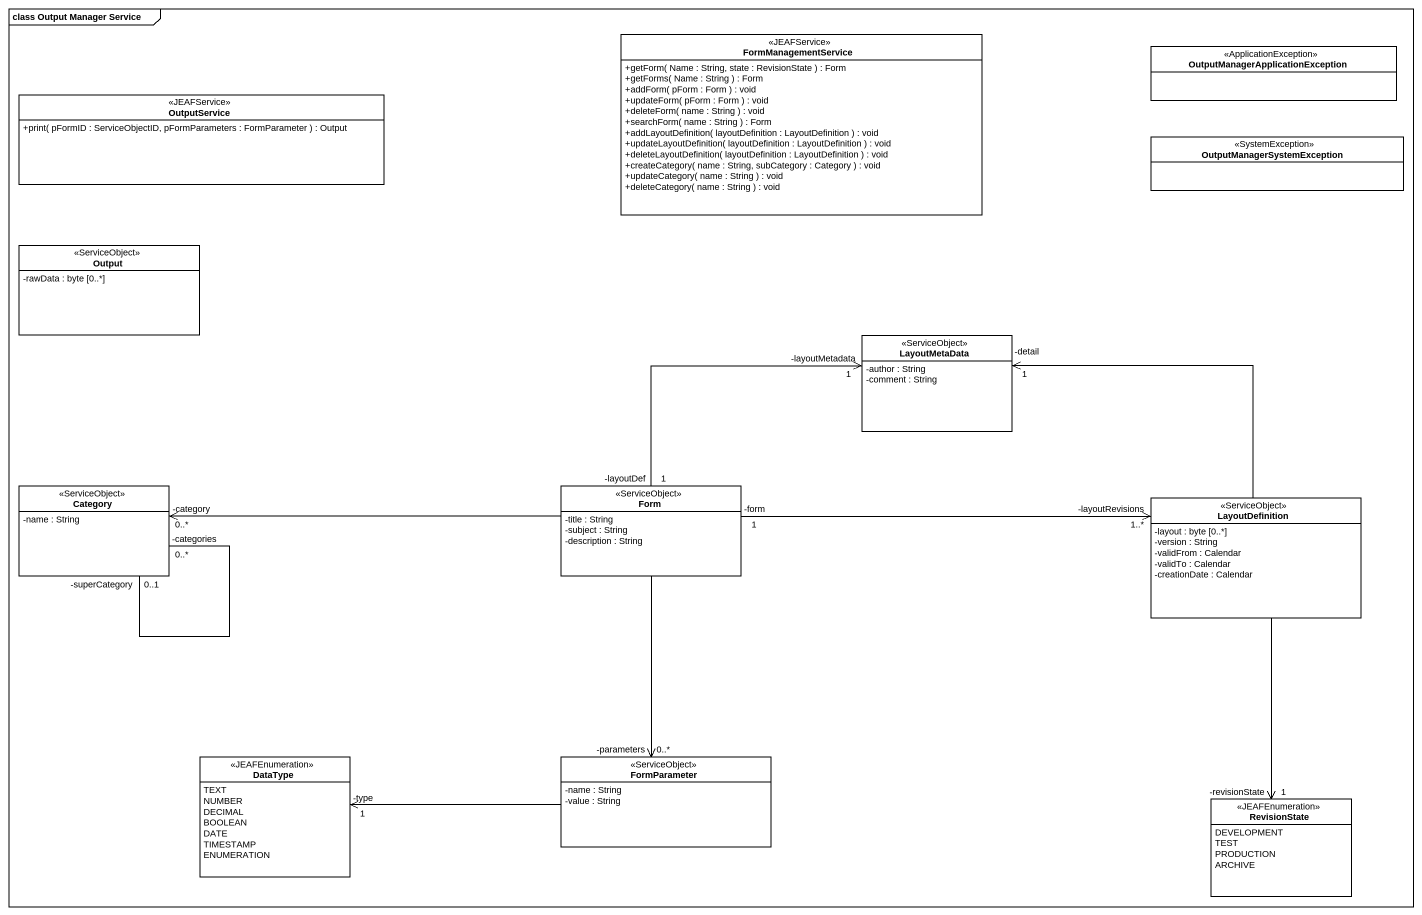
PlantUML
@startuml
mainframe class Output Manager Service
hide circle
hide empty members
skinparam classAttributeIconSize 0
interface FormManagementService <<JEAFService>> {
  +getForm( Name : String, state : RevisionState ) : Form
  +getForms( Name : String ) : Form
  +addForm( pForm : Form ) : void
  +updateForm( pForm : Form ) : void
  +deleteForm( name : String ) : void
  +searchForm( name : String ) : Form
  +addLayoutDefinition( layoutDefinition : LayoutDefinition ) : void
  +updateLayoutDefinition( layoutDefinition : LayoutDefinition ) : void
  +deleteLayoutDefinition( layoutDefinition : LayoutDefinition ) : void
  +createCategory( name : String, subCategory : Category ) : void
  +updateCategory( name : String ) : void
  +deleteCategory( name : String ) : void
}
class "OutputManagerApplicationException" as OutputManagerApplicationExce <<ApplicationException>>
interface OutputService <<JEAFService>> {
  +print( pFormID : ServiceObjectID, pFormParameters : FormParameter ) : Output
}
class OutputManagerSystemException <<SystemException>>
class Output <<ServiceObject>> {
  -rawData : byte [0..*]
}
class LayoutMetaData <<ServiceObject>> {
  -author : String
  -comment : String
}
class Category <<ServiceObject>> {
  -name : String
}
class Form <<ServiceObject>> {
  -title : String
  -subject : String
  -description : String
}
class LayoutDefinition <<ServiceObject>> {
  -layout : byte [0..*]
  -version : String
  -validFrom : Calendar
  -validTo : Calendar
  -creationDate : Calendar
}
enum DataType <<JEAFEnumeration>> {
  TEXT
  NUMBER
  DECIMAL
  BOOLEAN
  DATE
  TIMESTAMP
  ENUMERATION
}
class FormParameter <<ServiceObject>> {
  -name : String
  -value : String
}
enum RevisionState <<JEAFEnumeration>> {
  DEVELOPMENT
  TEST
  PRODUCTION
  ARCHIVE
}
Category "-superCategory\n0..1" -- "-categories\n0..*" Category
Form "-layoutDef\n1" -right-> "-layoutMetadata\n1" LayoutMetaData
Form -left-> "-category\n0..*" Category
Form "-form\n1" -right-> "-layoutRevisions\n1..*" LayoutDefinition
Form --> "-parameters\n0..*" FormParameter
LayoutDefinition -left-> "-detail\n1" LayoutMetaData
LayoutDefinition --> "-revisionState\n1" RevisionState
FormParameter -left-> "-type\n1" DataType
@enduml
